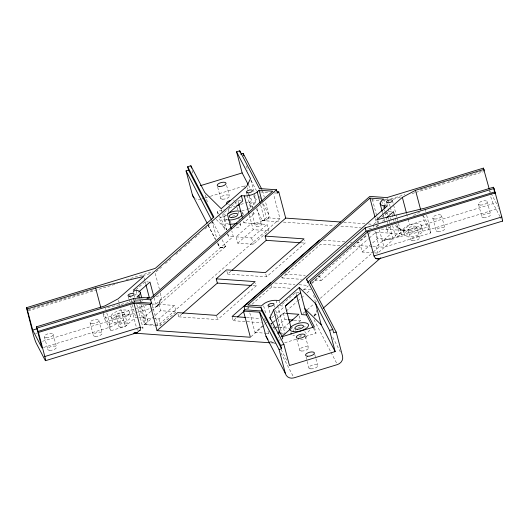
<?xml version="1.0" encoding="UTF-8"?>
<svg xmlns="http://www.w3.org/2000/svg" width="529" height="529" viewBox="0 0 529 529"><rect width="100%" height="100%" fill="white"/><g stroke="black" fill="none" stroke-linecap="round" stroke-linejoin="round"><path stroke-width="0.4" stroke-dasharray="2.65 1.98" d="M137.685 312.229L156.941 306.489L159.447 303.256L161.094 298.964L161.233 296.954L160.366 292.821M156.551 306.463L159.057 303.229L160.446 299.163L161.094 298.964M314.239 316.117L315.39 314.332L316.778 310.265M268.706 217.935L266.166 219.786L262.007 220.567L265.908 220.011L268.706 217.935L269.122 216.467L265.28 200.861M313.856 316.084L315.866 312.308L316.256 312.335M240.788 204.399L249.41 201.767L252.373 207.447L256.102 199.717L250.938 180.158M156.174 271.734L162.343 266.338M165.432 263.64L170.986 258.787M175.919 254.469L182.088 249.073M184.555 246.917L191.961 240.444M195.049 237.746L199.367 233.97M204.921 229.11L209.239 225.334M211.706 223.178L212.942 222.101M132.865 292.431L135.318 290.289M135.927 289.753L145.118 281.726L148.358 281.95M216.249 219.449L226.762 229.837L222.577 213.994L223.8 212.923M224.415 212.387L237.891 200.603L242.751 200.947M134.664 295.46L138.34 292.246M103.248 314.206L104.292 318.167L110.839 330.731L125.373 326.294L135.662 317.294L137.996 317.46M243.333 221.201L243.75 222.782L254.046 213.782L253.417 211.408M219.998 247.453L222.868 247.803L225.823 246.263L222.478 247.77L219.998 247.453L217.545 243.512M151.79 303.963L155.837 304.248L233.302 236.516L231.834 230.975M150.858 311.363L143.445 317.843A9.588 3.948 -14.8 0 1 146.077 322.902L144.146 324.588L138.962 304.969M151.473 310.827L158.885 304.347L174.438 305.451L176.111 311.786L160.671 325.289L145.118 324.184L139.921 304.506M243.75 222.782L267.085 224.441L268.758 230.776L253.318 244.279L237.759 243.175L236.086 236.84L251.526 223.337A9.588 3.948 -14.8 0 0 264.454 219.39L266.385 217.703L279.993 218.669L273.566 194.341M156.941 306.489L225.823 246.263M145.118 324.184L160.558 310.682L176.111 311.786M237.759 243.175L253.206 229.672L268.758 230.776M153.265 318.544L158.998 318.954L174.438 305.451M236.086 236.84L251.645 237.944L267.085 224.441M155.354 325.381L157.754 325.553L279.993 218.669M178.002 314.021L178.742 316.838L181.811 314.16M226.895 271.271L227.642 274.088L231.318 270.874M178.742 316.838L217.631 319.602L256.234 285.852L255.487 283.035M227.642 274.088L266.53 276.846L305.127 243.095L304.387 240.278M232.257 317.188L233.19 320.706L236.251 318.028M246.666 308.923L248.504 307.316M252.181 304.096L271.787 286.956L291.234 288.331M281.712 276.541L282.083 277.95L320.686 244.2L340.127 245.582M299.05 292.656L295.81 292.425L280.496 305.815L284.549 306.099M373.884 224.157L377.561 220.943M381.845 217.194L388.584 211.302L391.824 211.534M249.794 312.844L254.978 332.457L264.282 324.317M264.903 323.774L266.768 322.148M271.727 317.81L273.592 316.183M274.214 315.641L284.139 306.959M303.375 290.137L308.341 285.799M311.442 283.088L367.285 234.254M375.974 226.657L377.217 225.572L379.617 225.744M382.421 221.287L385.482 218.609M250.977 336.715L263.693 325.599M311.984 283.372L319.853 276.488L320.971 280.714L314.49 280.258M356.837 242.619L358.457 242.738L367.543 234.797M368.144 234.268L370.571 232.145M376.622 226.855L379.048 224.732M270.974 323.986L272.825 322.366M273.447 321.824L276.535 319.126M277.15 318.584L283.326 313.181L286.599 313.413M373.666 252.829L362.206 252.016L360.533 245.674L368.561 238.658M369.176 238.116L375.974 232.178L399.302 233.831L409.598 224.832L424.132 220.395L430.672 232.958L383.994 247.222L379.134 246.878L372.932 252.293M272.686 322.935L275.14 320.792M275.754 320.257L285.554 311.68M286.169 311.145L297.199 301.504M297.814 300.968L300.875 298.29M301.49 297.754L304.552 295.076M307.005 292.927L310.675 289.713L302.575 289.138M320.971 280.714L359.575 246.964L358.457 242.738M266.186 333.257L268.587 333.422L270.035 332.159M372.813 246.547L376.086 246.779L391.526 233.282A9.588 3.948 -14.8 0 1 388.894 228.224L390.825 226.538L389.225 226.425M275.12 328.159L276.971 326.538M277.593 326.003L284.999 319.523L287.459 319.695M362.206 252.016L377.646 238.513L393.199 239.617L389.661 226.22M395.381 225.433L396.611 227.02L397.259 226.822L400.889 229.355L405.24 230.499L493.22 203.625L499.845 216.354M288.999 322.928L283.438 327.788A9.588 3.948 -14.8 0 0 280.072 327.92M269.73 341.185L274.115 342.865L270.385 341.562M397.001 227.047L398.919 228.224M302.905 313.525L304.77 311.898M307.243 309.729L314.061 303.772M314.682 303.229L316.54 301.603M320.263 298.349L372.317 252.836M398.661 228.449L400.889 229.355M400.632 229.579L403.045 230.128M290.672 329.269L293.76 326.565M298.706 322.247L300.558 320.627L299.09 315.079M374.486 252.888L377.759 253.12L393.199 239.617M381.151 229.031L405.24 230.499M314.358 315.912L317.46 313.194M43.563 347.467L110.528 327.015L123.7 319.959L109.166 324.396L102.983 312.527M413.466 215.521L419.709 212.182M201.734 198.97L204.108 198.243M204.895 198.005L209.629 196.557M210.416 196.319L244.358 185.95A7.194 6.527 -27.5 0 0 246.078 185.19M217.888 213.961L217.26 211.587L224.322 209.431M229.024 207.99L235.299 206.079M226.776 215.528L218.94 217.922L225.777 231.061M241.674 210.978L246.382 209.537M247.169 209.299L251.083 208.102L249.41 201.767M28.407 309.624L87.569 291.552M90.723 290.586L93.884 289.627M126.226 279.748L153.046 271.556M390.673 198.964L404.877 194.626M419.867 190.043L444.334 182.571M448.275 181.368L481.416 171.244M28.136 310.847L117.445 283.564M142.737 275.84L150.639 273.427M393.272 199.307L400.334 197.152M412.104 193.554L415.239 192.596M416.025 192.358L483.513 171.746M138.413 300.895L140.747 300.181M35.562 333.468L37.136 332.986M140.476 301.418L144.417 300.214M156.253 296.597L160.988 295.156M396.611 227.02L397.259 226.822M104.292 318.167L135.417 308.658M136.191 308.42L146.308 305.332M42.551 341.284L136.899 312.467M430.672 232.958L428.999 226.624L382.315 240.88L430.394 229.302L498.94 208.366M284.668 342.785L296.432 339.188M305.841 336.318L316.031 333.204L314.57 327.656M107.638 307.6L134.882 301.041M135.682 300.849L138.082 300.267M384.259 199.4L387.499 199.631M260.308 191.934L269.248 192.569M274.128 192.913L276.561 193.092M371.523 199.836L379.65 200.412M383.71 200.703L385.337 200.815M343.843 222.233L365.129 223.747M368.402 223.979L372.495 224.27M222.577 213.994L226.63 214.278M262.007 220.567L280.086 221.849M283.372 222.087L334.315 225.704M340.888 226.167L360.613 227.569M368.825 228.158L371.292 228.33M323.622 240.265L345.497 241.813M350.357 242.163L351.977 242.275M227.298 233.983L228.442 236.172L233.302 236.516M360.533 245.674L371.993 246.488M301.08 242.804L305.127 243.095M345.801 245.985L347.421 246.097M353.094 246.501L359.575 246.964M223.965 247.255L224.349 247.281M219.866 247.202L220.256 247.228M221.082 247.757L221.472 247.784M222.478 247.77L222.868 247.803M285.019 274.015L305.273 275.457M318.233 276.376L319.853 276.488M282.083 277.95L301.53 279.332M274.723 283.015L294.977 284.457M299.03 284.741L307.944 285.376M252.994 285.62L256.234 285.852M160.446 299.163L160.836 299.189M159.923 301.232L160.313 301.259M159.057 303.229L159.447 303.256M315 314.305L315.39 314.332M157.913 305.008L158.297 305.041M294.005 320.157L300.558 320.627M246.653 317.519L259.62 318.438M233.19 320.706L261.544 322.723M270.458 323.351L272.078 323.47M138.777 317.512L152.451 318.484M272.799 327.034L275.252 327.206M276.072 327.266L278.532 327.438M279.345 327.497L290.441 328.284M281.838 333.892L284.298 334.07M144.146 324.588L154.554 325.328M254.978 332.457L265.386 333.197M270.557 342.825L274.663 343.116M402.787 230.353L404.983 230.723M273.857 343.09L276.052 343.46M489.636 190.5L490.753 192.642M491.124 193.356L497.822 206.224M500.216 217.055L501.32 219.178M423.18 215.448L428.999 226.624M251.063 180.442L256.4 190.691M259.448 196.543L260.592 198.739M263.257 203.863L268.97 214.847M332.748 337.337L340.663 352.539M248.544 185.196L250.422 188.807M253.808 195.307L256.102 199.717M244.358 185.95L246.263 189.607M248.551 193.998L254.647 205.708M256.168 208.631L262.265 220.342M314.014 319.734L330.592 351.567M330.969 352.294L336.993 363.873M253.305 212.36L254.046 213.782M313.373 328.092L316.031 333.204M217.26 211.587L226.762 229.837M281.197 349.643L286.837 360.474M213.002 222.359L220.157 236.106M222.041 239.723L225.433 246.236M281.005 352.975L293.582 377.124M208.254 225.374L215.415 239.134M217.677 243.479L219.052 246.402M208.135 225.44L215.667 239.895M489.12 190.724L489.53 192.272M487.202 201.595L490.555 214.271M478.52 204.247L481.873 216.923M441.51 215.554L444.856 228.23M432.828 218.206L436.174 230.882M425.018 208.962L425.845 212.089M426.672 215.217L430.394 229.302M422.664 214.847L424.132 220.395M421.752 226.095A9.588 3.948 -14.8 0 1 407.899 232.714A9.588 3.948 -14.8 0 1 407.628 225.744A9.588 3.948 -14.8 0 1 421.752 226.095L422.869 230.32A9.588 3.948 -14.8 0 1 409.016 236.939A9.588 3.948 -14.8 0 1 408.745 229.97A9.588 3.948 -14.8 0 1 422.869 230.32M416.713 227.047L419.504 237.614M406.682 213.802L407.714 217.71M408.13 219.284L409.598 224.832M408.143 229.322L410.934 239.882M403.105 230.274L404.222 234.499M392.445 200.663L395.976 214.027M396.188 214.814L396.81 217.168M397.014 217.955L397.643 220.315M398.469 223.456L401.379 234.466A3.114 1.283 -14.8 0 1 396.823 236.589A3.114 1.283 -14.8 0 1 396.836 234.301A3.114 1.283 -14.8 0 1 401.379 234.466M395.117 217.988L395.956 221.155M396.79 224.322L399.302 233.831M388.306 199.691L390.151 206.68M390.356 207.454L391.387 211.342M392.207 214.45L394.052 221.439M387.063 198.282L387.777 200.987M386.798 203.539L388.048 208.261M388.253 209.048L389.503 213.762M390.541 217.69L391.784 222.411M392.617 225.552L395.315 235.769M383.571 199.076L385.231 205.351M387.096 212.413L387.717 214.767M388.544 217.908L388.96 219.475M389.165 220.262L389.787 222.616M385.72 211.309L386.759 215.23M381.64 200.762L382.679 204.69M382.884 205.47L383.505 207.824M383.71 208.611L384.543 211.752M384.748 212.532L387.651 223.522M388.478 226.657L388.894 228.224M382.394 212.248L383.016 214.602M383.221 215.389L385.502 224.018M386.335 227.159L387.367 231.08M372.337 199.334L376.741 216.004M376.946 216.797L377.785 219.971M377.997 220.765L378.625 223.145M376.939 220.514L377.534 222.775M379.386 229.791L383.994 247.222M375.352 218.51L376.595 223.218M375.974 232.178L377.646 238.513M373.269 224.693L374.109 227.86M374.942 231.034L379.134 246.878M376.086 246.779L377.759 253.12M313.664 295.327L315.304 301.543M314.748 354.337L317.678 365.433M295.81 292.425L296.438 294.805M304.902 331.485L305.299 332.992M305.451 336.477L308.381 347.566M262.609 190.757L264.249 196.973M306.066 356.989L308.996 368.085M262.649 203.579L266.385 217.703M294.884 328.185L295.48 330.453M296.769 339.129L299.698 350.218M260.718 205.265L264.454 219.39M246.461 165.861L247.691 170.523M253.874 196.041L256.155 204.683M257.193 208.618L261.352 224.336M283.326 313.181L284.999 319.523M279.299 301.285L279.702 302.793M247.202 187.888L247.612 189.448M248.65 193.363L249.271 195.71M249.476 196.49L252.373 207.447M276.184 300.327L277.427 305.035M277.639 305.822L285.118 334.13M271.417 285.548L271.787 286.956M246.421 192.212L247.043 194.566M247.248 195.353L250.779 208.717M252.029 213.432L255.348 226.009M274.452 305.564L274.868 307.131M275.702 310.278L281.931 333.859M265.783 274.029L266.53 276.846M282.208 336.689L283.253 340.65M249.245 214.708L253.206 229.672M251.645 237.944L253.318 244.279M268.038 305.663L270.531 315.099M273.645 326.889L274.888 331.604M242.798 212.975L243.353 215.085M271.384 323.08L272.415 326.995M237.891 200.603L238.519 202.977M263.673 305.841L265.955 314.477M235.689 202.495L236.106 204.075M236.946 207.242L238.619 213.584M238.652 217.505L239.247 219.773M240.047 222.788L240.642 225.05M264.645 318.518L265.479 321.652M267.965 331.068L268.587 333.422M226.597 185.421L229.322 195.717M228.052 209.107L228.892 212.274M230.426 220.996L231.021 223.264M217.71 187.279L220.639 198.368M248.339 307.349L248.756 308.916M224.283 217.988L225.4 222.213M221.38 209.464L222.18 212.479M227.814 233.798L228.442 236.172M205.444 194.903L207.308 201.939M212.069 220.838L216.791 238.711M217.816 242.593L218.431 244.927M192.113 170.45L192.94 173.578M216.705 316.084L217.631 319.602M155.235 273.4L159.341 288.94M158.885 304.347L160.558 310.682M154.164 297.913L155.837 304.248M158.998 318.954L160.671 325.289M152.154 304.367L157.754 325.553M144.119 277.95L144.715 280.211M145.118 281.726L145.746 284.099M143.663 305.134L147.598 320.045M140.059 300.141L140.476 301.715M141.303 304.849L146.077 322.902M136.184 290.381L137.428 295.089M133.467 290.93L133.87 292.438M134.485 295.804L134.902 297.371M135.107 298.158L135.735 300.518M136.773 304.446L143.002 328.033M129.803 295.109L131.476 301.451M132.316 304.618L135.662 317.294M128.216 296.326L128.838 298.68M129.05 299.467L129.671 301.828M130.709 305.755L136.317 326.982M129.631 312.401A9.588 3.948 -14.8 0 1 115.785 319.02A9.588 3.948 -14.8 0 1 115.507 312.05A9.588 3.948 -14.8 0 1 129.631 312.401L130.749 316.626A9.588 3.948 -14.8 0 1 116.896 323.245A9.588 3.948 -14.8 0 1 116.625 316.276A9.588 3.948 -14.8 0 1 130.749 316.626M124.599 313.353L127.39 323.92M118.529 300.393L119.356 303.527M119.561 304.307L119.977 305.874M120.804 309.002L125.373 326.294M116.023 315.628L118.813 326.188M110.984 316.58L112.102 320.805M105.569 308.235L105.979 309.796M106.805 312.93L110.528 327.015M109.166 324.396L110.839 330.731M98.791 320.243L102.143 332.92M90.109 322.895L93.461 335.571M53.098 334.202L56.444 346.879M44.416 336.854L47.762 349.53M493.22 203.625A7.194 0.608 73 0 1 490.628 196.338M229.526 204.366A4.556 1.871 -14.8 0 1 228.488 204.373M233.375 200.094A4.556 1.871 -14.8 0 1 234.248 200.24M200.947 199.208A7.194 6.527 -27.5 0 1 195.611 198.831M239.287 224.038A4.437 1.825 -14.8 0 1 239.829 226.379A4.437 1.825 -14.8 0 1 234.287 228.138M228.918 224.151A9.588 3.948 -14.8 0 1 227.305 218.808M232.317 216.288A9.588 3.948 -14.8 0 1 234.731 215.634M227.807 219.925A9.588 3.948 -14.8 0 1 226.187 214.582M242.183 212.083A9.588 3.948 -14.8 0 1 242.778 214.04M282.354 337.297A3.114 1.283 -14.8 0 1 282.393 338.891M280.396 339.843A3.114 1.283 -14.8 0 1 278.843 340.094M278.095 337.998A3.114 1.283 -14.8 0 1 278.776 337.674M306.119 336.325A4.437 1.825 -14.8 0 1 303.229 339.287A4.437 1.825 -14.8 0 1 297.853 339.195M298.845 337.152A4.437 1.825 -14.8 0 1 302.978 335.717M309.551 329.977A9.588 3.948 -14.8 0 1 305.927 333.442M301.457 335.201A9.588 3.948 -14.8 0 1 300.241 335.492M294.574 335.862A9.588 3.948 -14.8 0 1 292.868 335.479M292.96 330.519A9.588 3.948 -14.8 0 1 294.064 329.759M297.972 328A9.588 3.948 -14.8 0 1 301.001 327.226M303.95 326.896A9.588 3.948 -14.8 0 1 305.385 326.915M141.494 327.213A3.114 1.283 -14.8 0 1 141.481 329.501M138.446 330.156A3.114 1.283 -14.8 0 1 136.938 329.336M434.726 219.019A4.556 1.871 -14.8 0 0 441.589 216.037A4.556 1.871 -14.8 0 0 435.188 215.587A4.556 1.871 -14.8 0 0 434.726 219.019M480.418 205.06A4.556 1.871 -14.8 0 0 487.282 202.078A4.556 1.871 -14.8 0 0 480.887 201.628A4.556 1.871 -14.8 0 0 480.418 205.06M483.771 217.736A4.556 1.871 -14.8 0 0 490.634 214.754A4.556 1.871 -14.8 0 0 484.233 214.305A4.556 1.871 -14.8 0 0 483.771 217.736M438.072 231.695A4.556 1.871 -14.8 0 0 444.935 228.713A4.556 1.871 -14.8 0 0 438.541 228.263A4.556 1.871 -14.8 0 0 438.072 231.695M412.521 240.801A4.437 1.825 -14.8 0 0 419.484 238.11A4.437 1.825 -14.8 0 0 413.652 237.342A4.437 1.825 -14.8 0 0 412.521 240.801M409.73 230.234A4.437 1.825 -14.8 0 0 416.693 227.543A4.437 1.825 -14.8 0 0 410.861 226.776A4.437 1.825 -14.8 0 0 409.73 230.234M222.537 199.182A4.556 1.871 -14.8 0 0 229.401 196.206A4.556 1.871 -14.8 0 0 223 195.75A4.556 1.871 -14.8 0 0 222.537 199.182M256.532 226.624A3.114 1.283 -14.8 0 0 261.359 224.68A3.114 1.283 -14.8 0 0 257.16 224.217A3.114 1.283 -14.8 0 0 256.532 226.624M310.893 368.892A4.556 1.871 -14.8 0 0 317.764 365.916A4.556 1.871 -14.8 0 0 311.363 365.46A4.556 1.871 -14.8 0 0 310.893 368.892M301.596 351.031A4.556 1.871 -14.8 0 0 308.46 348.049A4.556 1.871 -14.8 0 0 302.059 347.599A4.556 1.871 -14.8 0 0 301.596 351.031M92.006 323.708A4.556 1.871 -14.8 0 0 98.877 320.726A4.556 1.871 -14.8 0 0 92.476 320.276A4.556 1.871 -14.8 0 0 92.006 323.708M46.314 337.667A4.556 1.871 -14.8 0 0 53.178 334.685A4.556 1.871 -14.8 0 0 46.783 334.229A4.556 1.871 -14.8 0 0 46.314 337.667M49.66 350.343A4.556 1.871 -14.8 0 0 56.53 347.361A4.556 1.871 -14.8 0 0 50.129 346.905A4.556 1.871 -14.8 0 0 49.66 350.343M95.359 336.384A4.556 1.871 -14.8 0 0 102.223 333.402A4.556 1.871 -14.8 0 0 95.822 332.946A4.556 1.871 -14.8 0 0 95.359 336.384M120.4 327.101A4.437 1.825 -14.8 0 0 127.363 324.409A4.437 1.825 -14.8 0 0 121.531 323.642A4.437 1.825 -14.8 0 0 120.4 327.101M117.61 316.54A4.437 1.825 -14.8 0 0 124.573 313.849A4.437 1.825 -14.8 0 0 118.741 313.082A4.437 1.825 -14.8 0 0 117.61 316.54"/><path stroke-width="0.79" d="M140.033 330.446L139.385 330.645L140.033 330.446L140.45 328.978L140.297 327.352L133.936 303.269L38.458 332.437L36.402 326.823L104.947 305.888L118.112 298.832L143.723 276.442L95.643 288.021L27.098 308.962L26.45 307.706L155.281 268.355L213.901 217.102L187.676 166.734L190.876 165.756L204.829 192.556L221.182 208.71L246.785 186.32L250.521 178.597L236.569 151.797L239.769 150.818L259.415 188.555L276.482 189.766L277.375 193.145L278.79 191.908L285.713 218.107L265.128 236.106L266.239 240.331L231.927 270.339M269.935 317.605L273.672 309.882L299.275 287.492L315.628 303.646L329.58 330.44L335.161 351.567L289.469 365.526L283.888 344.399L269.935 317.605L270.345 319.172M277.89 333.812L279.252 331.002L282.208 336.689L314.358 326.862L304.856 308.619L321.209 324.773L335.161 351.567M139.643 330.42L136.978 332.748L45.573 360.672M138.816 295.433L136.885 297.126L150.5 298.091L272.739 191.207L259.124 190.235L257.2 191.928A9.588 3.948 -14.8 0 1 244.272 195.875L241.356 195.664L133.268 290.176L136.184 290.381A9.588 3.948 -14.8 0 1 138.816 295.433L139.438 297.787M138.955 291.71L149.978 282.069L153.747 296.326M37.056 328.073L133.572 298.587L150.639 299.804L276.482 189.766M133.936 303.269L150.117 304.42L151.532 303.183L150.639 299.804M135.16 333.237L137.236 332.523L133.771 333.283M150.117 304.42L157.04 330.618L177.625 312.613L216.513 315.377L255.117 281.626L216.229 278.862L217.346 283.088L182.419 313.624M216.229 278.862L226.524 269.863L265.413 272.62L304.016 238.87L265.128 236.106M270.676 282.731L232.072 316.481L245.846 317.46M280.965 273.724L319.569 239.974M157.04 330.618L250.376 337.244L243.452 311.052L244.867 309.809L243.975 306.43L369.817 196.398L386.884 197.608L483.4 168.123L489.226 188.939M369.956 198.111L247.717 304.995L261.333 305.96L263.263 304.274A9.588 3.948 -14.8 0 1 276.184 300.327L279.1 300.532L387.188 206.026L384.272 205.814A9.588 3.948 -14.8 0 1 381.64 200.762L383.571 199.076L369.956 198.111L374.935 216.943M237.475 316.957L244.219 311.065M306.913 280.449L306.555 279.1L365.175 227.847L494.007 188.489L501.776 216.936A7.194 0.608 73 0 1 502.358 221.069M484.055 169.373L415.51 190.314L402.344 197.37L376.734 219.76L424.813 208.175L493.359 187.24L494.007 188.489M307.448 282.479L366.068 231.226L494.899 191.868M310.589 283.67L310.173 282.116L367.622 231.887L495.409 192.854M285.382 305.874L292.828 299.361M294.686 297.734L296.551 296.108M300.67 292.768L285.356 306.159L291.01 327.55M386.706 217.538L393.444 211.653L394.489 215.614M289.614 322.386L298.885 314.286L286.599 313.413M281.527 336.814L290.011 329.402M367.622 231.887L373.983 255.97L375.55 258.502L377.415 258.86L375.808 258.278M323.047 308.314L380.754 257.854M207.123 223.205L192.417 194.963L186.056 170.88L188.569 170.113L213.273 217.558M240.662 154.203L243.175 153.43L261.848 189.296M200.398 185.679L242.15 172.923L248.167 184.476M236.866 205.596L239.22 204.875M27.098 308.962L32.686 330.083L37.407 328.641M37.949 331.452L134.465 301.973L151.532 303.183M147.743 298.045L149.304 297.569L145.951 284.893M26.45 307.706L33.195 334.189A7.194 0.608 73 0 0 36.263 343.209L45.097 360.176A7.194 0.608 73 0 0 44.82 356.52L140.297 327.352M373.983 255.97L501.776 216.936M375.55 258.502L376.198 258.304M502.53 221.082L378.81 258.879L377.025 258.833M243.975 306.43L261.042 307.647L280.687 345.377L283.888 344.399M329.58 330.44L332.781 329.468L333.673 332.847L336.186 332.08L342.547 356.162A7.194 6.527 -27.5 0 1 337.37 364.593L293.959 377.851A7.194 6.527 -27.5 0 1 285.429 373.606L265.994 336.285L259.633 312.196L243.452 311.052M259.633 312.196L279.067 349.524L281.58 348.756L280.687 345.377M146.897 298.144L149.304 297.569M134.029 333.058L135.417 333.012M277.176 191.796L278.79 191.908M285.713 218.107L340.564 222.001M266.239 240.331L300.267 242.751M217.346 283.088L251.374 285.501M244.867 309.809L261.934 311.026L281.58 348.756M312.989 327.365L306.529 314.953L301.669 314.61L296.643 295.592M288.279 319.754L293.185 320.105M134.161 333.138L269.737 342.766M267.938 339.532L265.994 336.285M310.173 282.116L336.186 332.08M306.555 279.1L332.781 329.468M186.056 170.88L211.693 220.117M32.686 330.083L41.983 347.95L36.402 326.823M493.359 187.24L495.012 193.502M483.4 168.123L484.121 170.827M415.51 190.314L420.681 209.874M402.344 197.37L406.477 213.015M384.272 205.814L384.894 208.168M380.113 203.619L382.189 211.461M365.175 227.847L366.068 231.226M315.628 303.646L321.209 324.773M299.275 287.492L306.529 314.953M259.124 190.235L262.027 201.225M257.2 191.928L260.096 202.911M243.175 153.43L243.79 155.764M239.769 150.818L240.305 152.848M236.569 151.797L242.15 172.923M244.272 195.875L248.835 213.134M273.672 309.882L279.881 333.382M241.356 195.664L242.751 200.947L227.437 214.338L231.206 228.594M279.067 349.524L285.429 373.606M238.724 203.771L242.494 218.034M261.042 307.647L261.934 311.026M190.876 165.756L191.498 168.103M187.676 166.734L188.569 170.113M140.344 292.583L141.587 297.291M133.572 298.587L134.465 301.973M95.643 288.021L100.814 307.58M38.458 332.437L44.82 356.52M226.967 203.956A4.556 1.871 -14.8 0 1 230.049 200.537M194.176 197.853A7.194 6.527 -27.5 0 1 192.417 194.963M236.999 223.126A9.588 3.948 -14.8 0 1 229.579 224.21M242.13 215.197A9.588 3.948 -14.8 0 1 228.468 219.985M227.92 213.458A9.588 3.948 -14.8 0 1 240.986 211.421M291.056 333.925A9.588 3.948 -14.8 0 1 291.076 332.86M379.908 258.331L378.42 258.846L380.291 258.357L379.908 258.331M387.896 202.786A3.114 1.283 -14.8 0 0 392.445 200.663A3.114 1.283 -14.8 0 0 387.909 200.498A3.114 1.283 -14.8 0 0 387.896 202.786M219.185 186.506A4.556 1.871 -14.8 0 0 226.048 183.53A4.556 1.871 -14.8 0 0 219.654 183.074A4.556 1.871 -14.8 0 0 219.185 186.506M247.598 192.821A3.114 1.283 -14.8 0 0 252.426 190.876A3.114 1.283 -14.8 0 0 248.227 190.42A3.114 1.283 -14.8 0 0 247.598 192.821M231.497 217.578A4.437 1.825 -14.8 0 0 237.852 214.49A4.437 1.825 -14.8 0 0 231.272 214.377A4.437 1.825 -14.8 0 0 231.497 217.578M298.244 338.355A4.556 1.871 -14.8 0 0 305.114 335.373A4.556 1.871 -14.8 0 0 298.713 334.923A4.556 1.871 -14.8 0 0 298.244 338.355M307.547 356.222A4.556 1.871 -14.8 0 0 314.411 353.24A4.556 1.871 -14.8 0 0 308.01 352.783A4.556 1.871 -14.8 0 0 307.547 356.222M269.221 306.278A3.114 1.283 -14.8 0 0 274.048 304.334A3.114 1.283 -14.8 0 0 269.85 303.871A3.114 1.283 -14.8 0 0 269.221 306.278M297.153 329.289A4.437 1.825 -14.8 0 0 303.507 326.201A4.437 1.825 -14.8 0 0 296.928 326.089A4.437 1.825 -14.8 0 0 297.153 329.289M293.456 331.637A9.588 3.948 -14.8 0 0 308.433 325.752A9.588 3.948 -14.8 0 0 295.698 324.191A9.588 3.948 -14.8 0 0 293.456 331.637M129.519 296.352A3.114 1.283 -14.8 0 0 134.068 294.23A3.114 1.283 -14.8 0 0 129.532 294.064A3.114 1.283 -14.8 0 0 129.519 296.352"/></g></svg>
